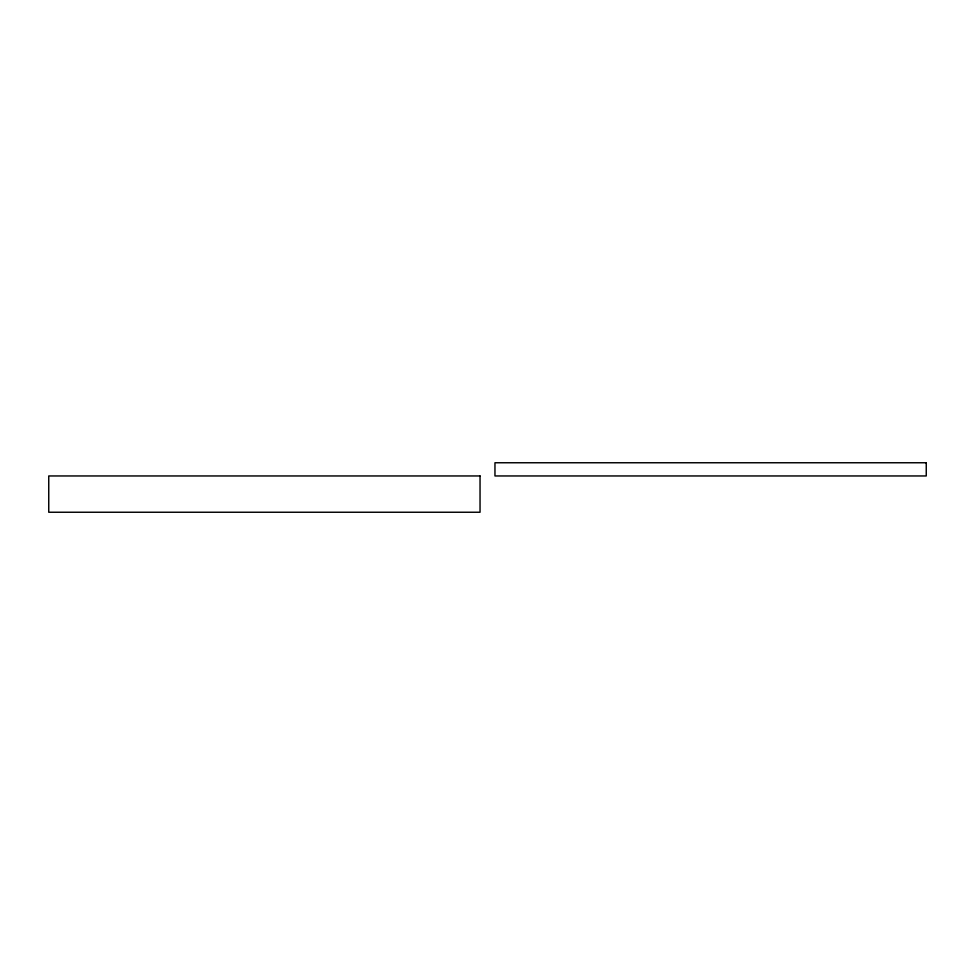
<?xml version="1.0" encoding="UTF-8"?>
<svg xmlns="http://www.w3.org/2000/svg" width="975" height="975" viewBox="0 0 975 975"><rect width="100%" height="100%" fill="white"/><g stroke="black" fill="none" stroke-linecap="round" stroke-linejoin="round"><path stroke-width="1.46" d="M926.25 462.759L494.959 462.759L494.959 475.958L926.25 475.958L926.25 462.759M480.041 475.958L48.75 475.958L48.75 512.241L480.041 512.241L480.041 475.958"/></g></svg>
